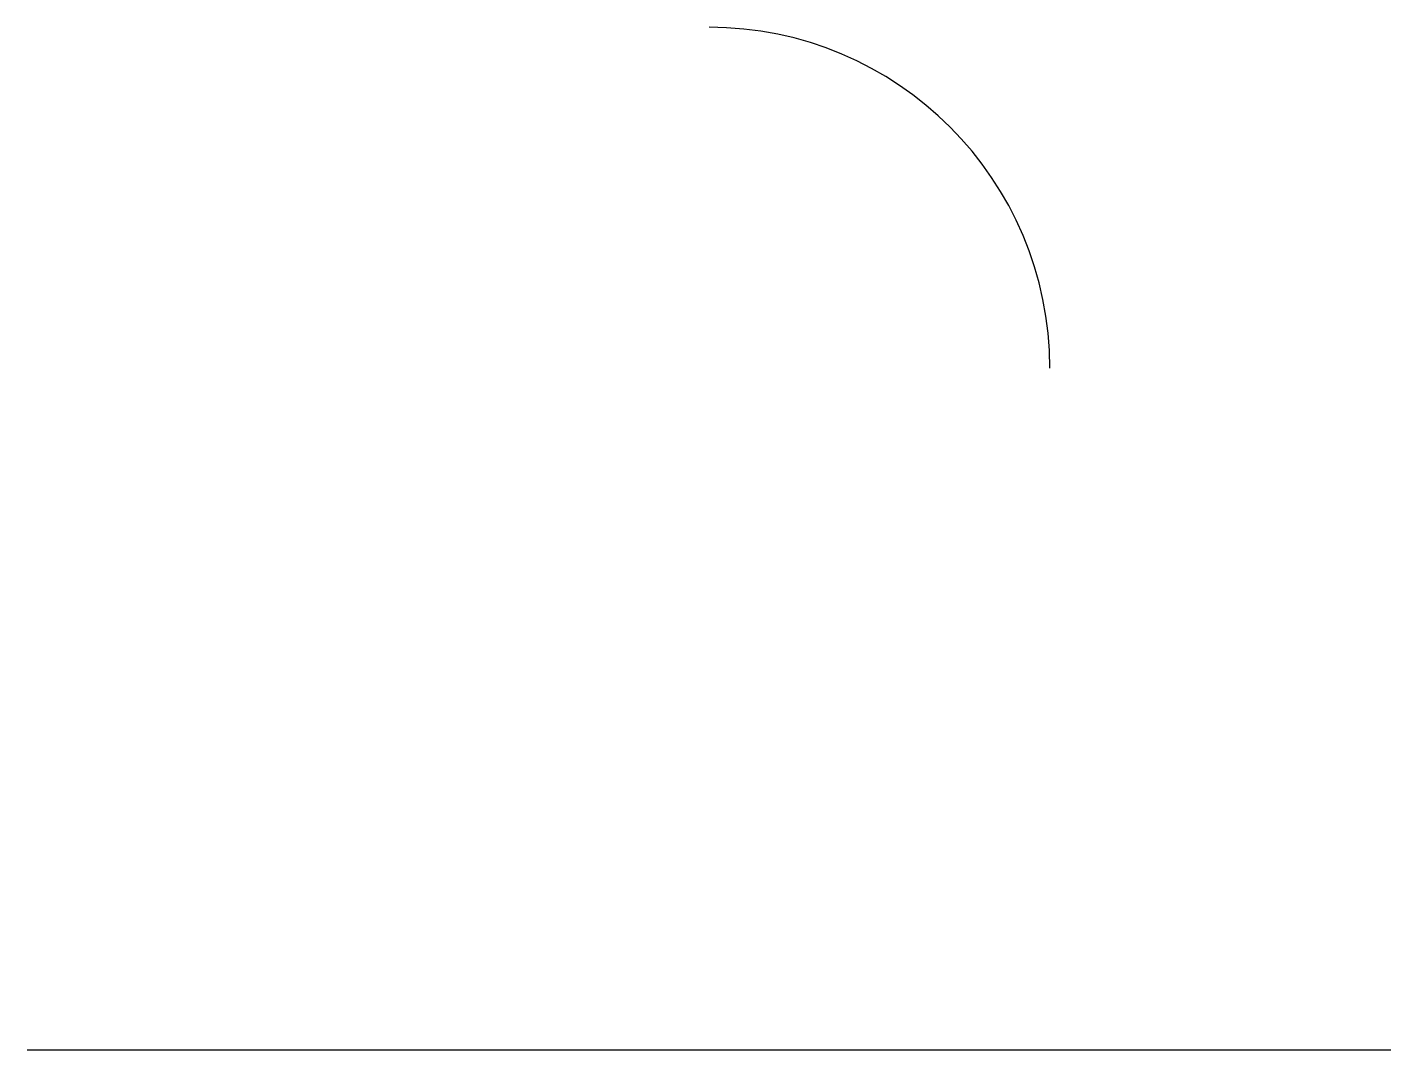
# Model space of a CAD drawing. Header units: metres. Extents: x 10 to 110, y 10 to 85.
import ezdxf

# ---------------------------------------------------------------- set-up
doc = ezdxf.new("R2010")
doc.units = ezdxf.units.M

# ---------------------------------------------------------------- blocks, each defined once
blk = doc.blocks.new('LineArcBlock')
blk.add_line((0, 0), (100, 0))
blk.add_arc((50, 50), 25, 0, 90)

msp = doc.modelspace()

# ---------------------------------------------------------------- block references
msp.add_blockref('LineArcBlock', (10, 10))

doc.saveas('drawing.dxf')
